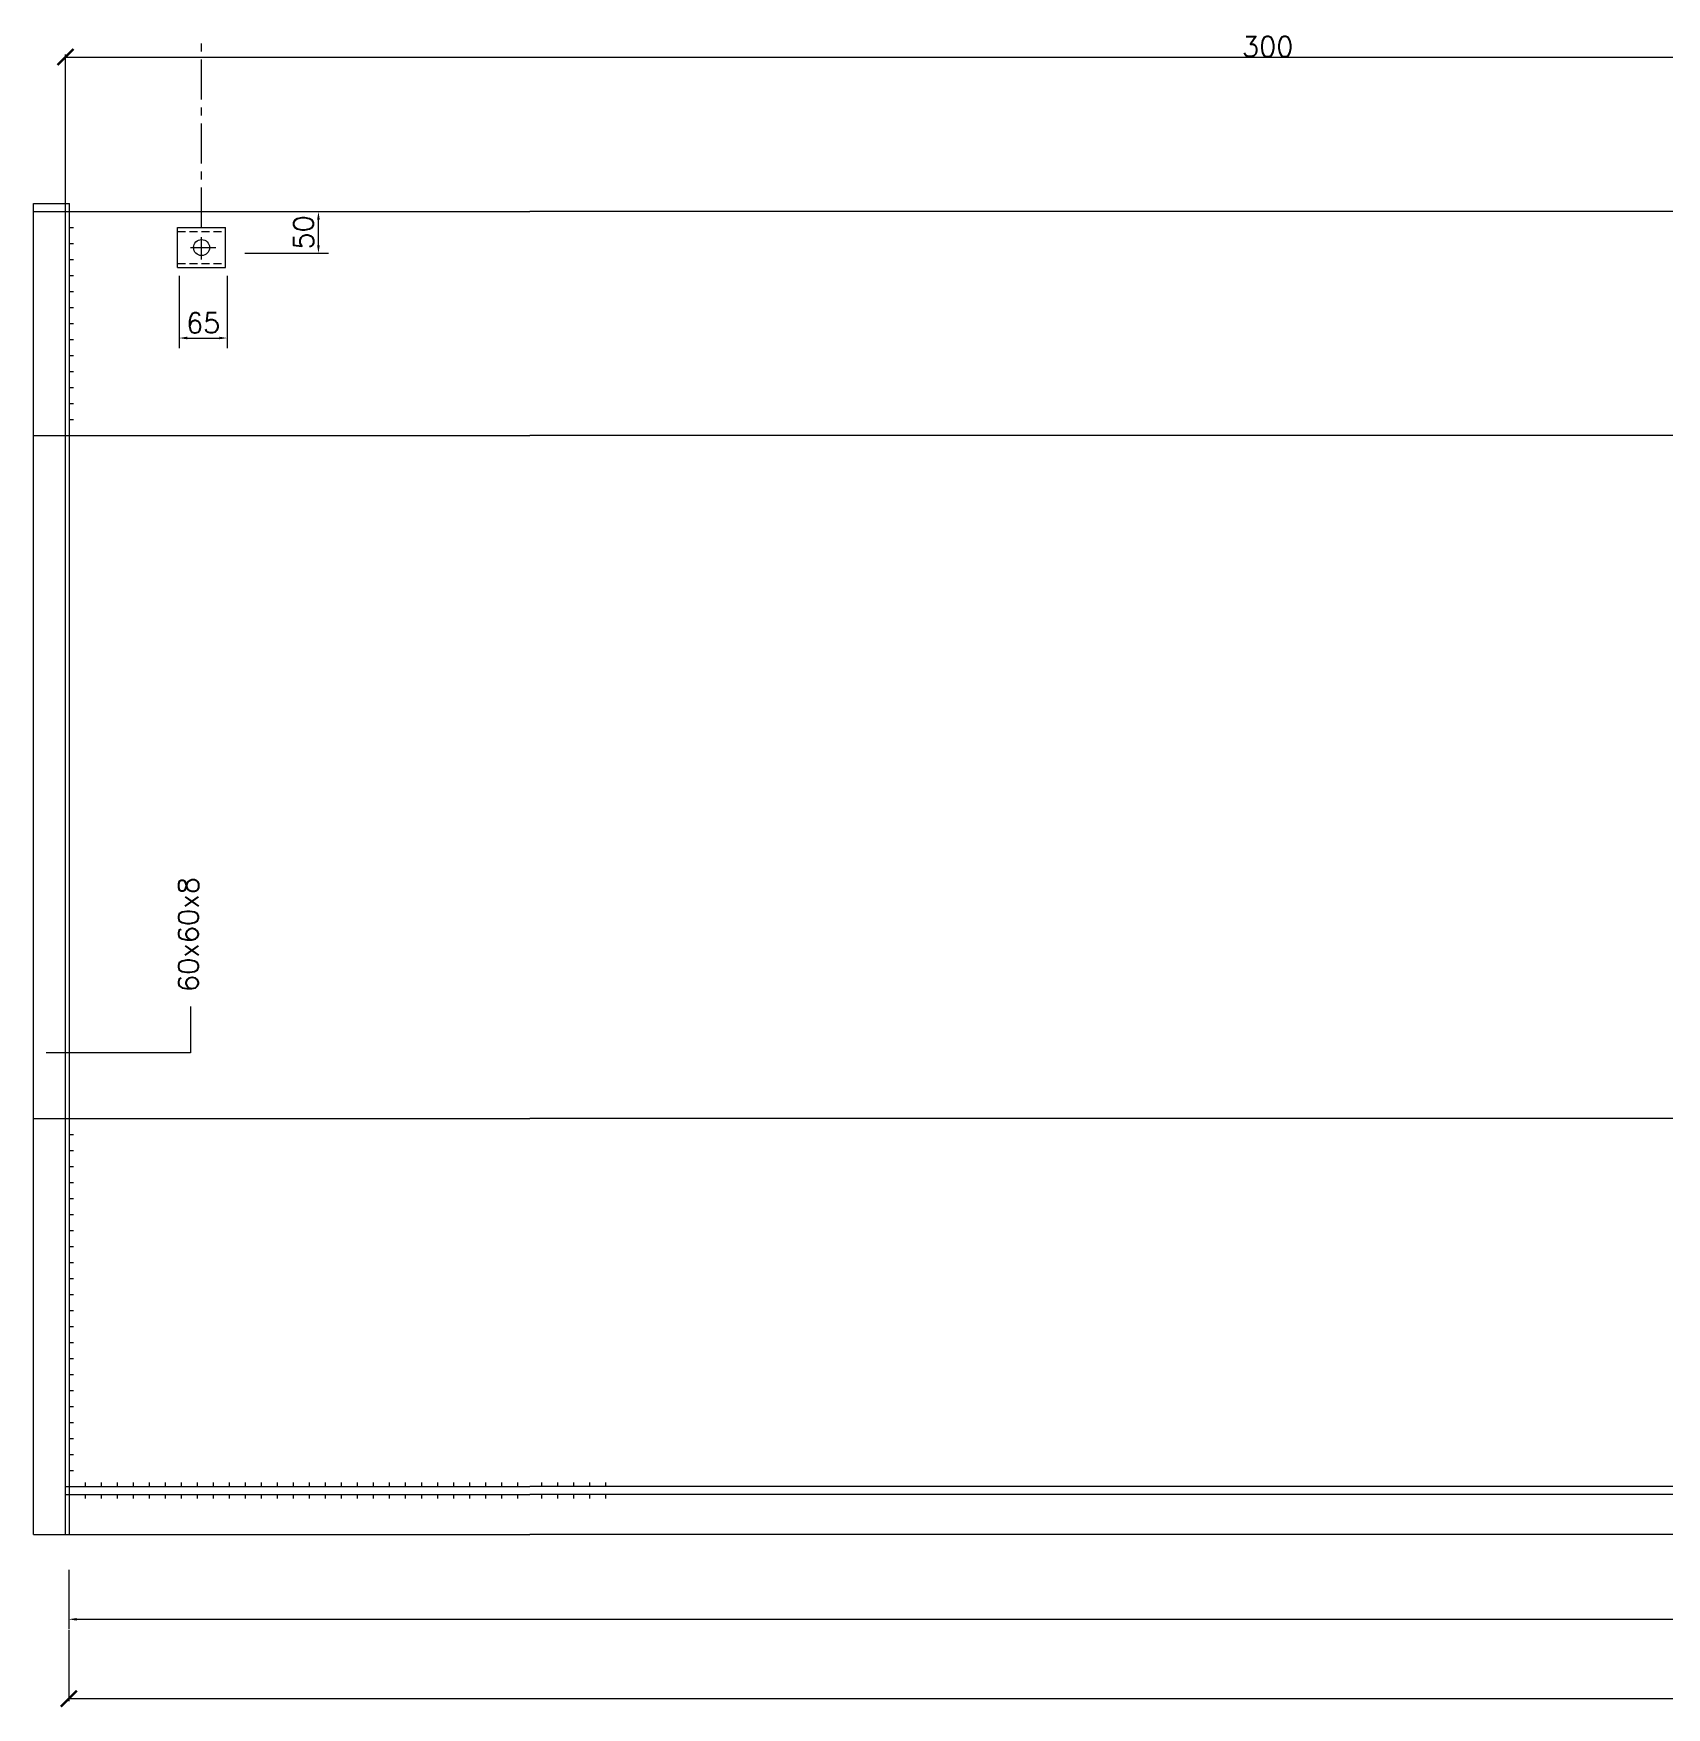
# Model space of a CAD drawing. Header units: metres. Extents: x 444 to 3227, y -3167 to -392.
# Drawn here: x 1524 to 1728, y -766.7 to -557.5 of the extents above; entities that cross this region are included whole.
import ezdxf

# ---------------------------------------------------------------- set-up
doc = ezdxf.new("R2010")
doc.units = ezdxf.units.M
doc.linetypes.add('CENTERX2', pattern=[4, 2.5, -0.5, 0.5, -0.5])
doc.linetypes.add('DASHEDX2', pattern=[1.5, 1, -0.5])
doc.layers.get('0').update_dxf_attribs({"linetype": 'CONTINUOUS'})
doc.layers.get('DEFPOINTS').update_dxf_attribs({"linetype": 'CONTINUOUS'})
doc.layers.add('BANGUNAN', color=7, linetype='CONTINUOUS')
doc.layers.add('DIMENSI', color=7, linetype='CONTINUOUS')
doc.styles.get("Standard").update_dxf_attribs({"font": 'Simplex.shx', "height": 2.5})
doc.dimstyles.new('Skala 100', dxfattribs={"dimtxt": 0.2, "dimasz": 2, "dimexe": 0.3, "dimexo": 0.1, "dimgap": 0.05, "dimtad": 3, "dimtih": 1, "dimtoh": 1, "dimdec": 0, "dimzin": 0, "dimdsep": 46, "dimtxsty": 'Standard', "dimblk": 'ARCHTICK', "dimcen": -0.2, "dimclrd": 8, "dimclre": 8, "dimclrt": 10, "dimadec": 0, "dimazin": 0, "dimtfac": 1, "dimtdec": 0, "dimtofl": 0, "dimtmove": 0, "dimatfit": 3, "dimldrblk": 'ARCHTICK', "dimfxl": 1, "dimtolj": 1, "dimtzin": 0, "dimarcsym": 0})
doc.dimstyles.get("Standard").update_dxf_attribs({"dimtxt": 0.18, "dimasz": 0.18, "dimexe": 0.18, "dimexo": 0.0625, "dimgap": 0.09, "dimtad": 0, "dimtih": 1, "dimtoh": 1, "dimdec": 4, "dimzin": 0, "dimdsep": 46, "dimtxsty": 'Standard', "dimcen": 0.09, "dimadec": 0, "dimazin": 0, "dimtfac": 1, "dimtdec": 4, "dimtofl": 0, "dimtmove": 0, "dimatfit": 3, "dimfxl": 1, "dimtolj": 1, "dimtzin": 0, "dimarcsym": 0})

# ---------------------------------------------------------------- blocks, each defined once
blk = doc.blocks.new('*D68')
at = {"layer": 'DEFPOINTS', "color": 0}
for p in [(1528.42, -748.88), (2128.42, -748.88), (2128.42, -755.68)]:
    blk.add_point(p, dxfattribs=at)
at = {"layer": 'DIMENSI', "color": 1, "lineweight": -2}
for p, q in [((1528.42, -749.51), (1528.42, -756.93)), ((2128.42, -749.51), (2128.42, -756.93)), ((1529.42, -755.68), (2127.42, -755.68))]:
    blk.add_line(p, q, dxfattribs=at)
at = {"layer": 'DIMENSI', "color": 1}
for points in [[(1529.42, -755.52), (1529.42, -755.85), (1528.42, -755.68)], [(2127.42, -755.52), (2127.42, -755.85), (2128.42, -755.68)]]:
    blk.add_solid(points, dxfattribs=at)
at = {"layer": 'DIMENSI', "color": 2, "insert": (2070.92, -753.81), "char_height": 2.5, "attachment_point": 5}
blk.add_mtext('\\A1;B', dxfattribs=at)
blk = doc.blocks.new('*D74')
at = {"layer": 'DEFPOINTS', "color": 0}
for p in [(1542.22, -587.16), (1548.22, -587.16), (1548.22, -595.56)]:
    blk.add_point(p, dxfattribs=at)
at = {"layer": 'DIMENSI', "color": 1, "lineweight": -2}
for p, q in [((1542.22, -587.78), (1542.22, -596.81)), ((1548.22, -587.78), (1548.22, -596.81)), ((1543.22, -595.56), (1547.22, -595.56))]:
    blk.add_line(p, q, dxfattribs=at)
at = {"layer": 'DIMENSI', "color": 1}
for points in [[(1543.22, -595.39), (1543.22, -595.72), (1542.22, -595.56)], [(1547.22, -595.39), (1547.22, -595.72), (1548.22, -595.56)]]:
    blk.add_solid(points, dxfattribs=at)
at = {"layer": 'DIMENSI', "color": 2, "insert": (1545.22, -593.68), "char_height": 2.5, "attachment_point": 5}
blk.add_mtext('\\A1;65', dxfattribs=at)
blk = doc.blocks.new('*D75')
at = {"layer": 'DEFPOINTS', "color": 0}
for p in [(1549.82, -579.76), (1559.62, -579.76), (1549.82, -584.96)]:
    blk.add_point(p, dxfattribs=at)
at = {"layer": 'DIMENSI', "color": 1, "lineweight": -2}
for p, q in [((1550.44, -579.76), (1560.87, -579.76)), ((1559.62, -583.96), (1559.62, -580.76)), ((1550.44, -584.96), (1560.87, -584.96))]:
    blk.add_line(p, q, dxfattribs=at)
at = {"layer": 'DIMENSI', "color": 1}
for points in [[(1559.45, -580.76), (1559.78, -580.76), (1559.62, -579.76)], [(1559.45, -583.96), (1559.78, -583.96), (1559.62, -584.96)]]:
    blk.add_solid(points, dxfattribs=at)
at = {"layer": 'DIMENSI', "color": 2, "insert": (1557.74, -582.36), "char_height": 2.5, "attachment_point": 5, "rotation": 90}
blk.add_mtext('\\A1;50', dxfattribs=at)
blk = doc.blocks.new('_ArchTick')
at = {"color": 0, "linetype": 'ByBlock', "const_width": 0.15}
blk.add_lwpolyline([(-0.5, -0.5), (0.5, 0.5)], dxfattribs=at)
blk = doc.blocks.new('*D79')
at = {"layer": 'DEFPOINTS', "color": 0}
for p in [(1528.42, -756.93), (2128.42, -756.93), (2128.42, -765.6)]:
    blk.add_point(p, dxfattribs=at)
at = {"layer": 'DIMENSI', "color": 8, "lineweight": -2}
for p, q in [((1528.42, -757.03), (1528.42, -765.9)), ((2128.42, -757.03), (2128.42, -765.9)), ((1528.42, -765.6), (2128.42, -765.6))]:
    blk.add_line(p, q, dxfattribs=at)
at = {"layer": 'DIMENSI', "color": 8, "lineweight": -2, "xscale": 2, "yscale": 2, "zscale": 2, "rotation": 180}
blk.add_blockref('_ArchTick', (1528.42, -765.6), dxfattribs=at)
at = {"layer": 'DIMENSI', "color": 8, "lineweight": -2, "xscale": 2, "yscale": 2, "zscale": 2}
blk.add_blockref('_ArchTick', (2128.42, -765.6), dxfattribs=at)
at = {"layer": 'DIMENSI', "color": 10, "insert": (1828.42, -764.3), "char_height": 2.5, "attachment_point": 5}
blk.add_mtext('\\A1;600', dxfattribs=at)
blk = doc.blocks.new('*D80')
at = {"layer": 'DEFPOINTS', "color": 0}
for p in [(1828.42, -560.44), (1828.42, -576.56), (1528.02, -578.76)]:
    blk.add_point(p, dxfattribs=at)
at = {"layer": 'DIMENSI', "color": 8, "lineweight": -2}
for p, q in [((1528.02, -578.66), (1528.02, -560.14)), ((1528.02, -560.44), (1828.42, -560.44)), ((1828.42, -576.46), (1828.42, -560.14))]:
    blk.add_line(p, q, dxfattribs=at)
at = {"layer": 'DIMENSI', "color": 8, "lineweight": -2, "xscale": 2, "yscale": 2, "zscale": 2, "rotation": 180}
blk.add_blockref('_ArchTick', (1528.02, -560.44), dxfattribs=at)
at = {"layer": 'DIMENSI', "color": 8, "lineweight": -2, "xscale": 2, "yscale": 2, "zscale": 2}
blk.add_blockref('_ArchTick', (1828.42, -560.44), dxfattribs=at)
at = {"layer": 'DIMENSI', "color": 10, "insert": (1678.22, -559.14), "char_height": 2.5, "attachment_point": 5}
blk.add_mtext('\\A1;300', dxfattribs=at)

msp = doc.modelspace()

# ---------------------------------------------------------------- linework, layer by layer
at = {"layer": 'BANGUNAN', "color": 1, "linetype": 'CENTERX2', "ltscale": 2}
msp.add_line((1545.01566, -581.75516), (1545.01566, -558.75516), dxfattribs=at)
at = {"layer": 'BANGUNAN', "color": 3}
msp.add_line((1524.01566, -745.08422), (1524.01566, -578.75516), dxfattribs=at)
at = {"layer": 'BANGUNAN', "color": 2}
for p, q in [((1524.01566, -578.75516), (1528.51566, -578.75516)), ((1528.01566, -745.08422), (1528.01566, -578.75516)), ((1528.51566, -745.08422), (1528.51566, -578.75516)), ((1524.01566, -579.75516), (1586.01566, -579.75516)), ((2128.51566, -579.75516), (1586.01566, -579.75516)), ((1528.51566, -581.75516), (1529.01566, -581.75516)), ((1542.01566, -586.75516), (1542.01566, -581.75516)), ((1542.01566, -581.75516), (1548.01566, -581.75516)), ((1548.01566, -586.75516), (1548.01566, -581.75516)), ((1528.51566, -583.75516), (1529.01566, -583.75516)), ((1528.51566, -585.75516), (1529.01566, -585.75516)), ((1528.51566, -587.75516), (1529.01566, -587.75516)), ((1542.01566, -586.75516), (1548.01566, -586.75516)), ((1528.51566, -589.75516), (1529.01566, -589.75516)), ((1528.51566, -591.75516), (1529.01566, -591.75516)), ((1528.51566, -593.75516), (1529.01566, -593.75516)), ((1528.51566, -595.75516), (1529.01566, -595.75516)), ((1528.51566, -597.75516), (1529.01566, -597.75516)), ((1528.51566, -599.75516), (1529.01566, -599.75516)), ((1528.51566, -601.75516), (1529.01566, -601.75516)), ((1528.51566, -603.75516), (1529.01566, -603.75516)), ((1528.51566, -605.75516), (1529.01566, -605.75516)), ((1524.01566, -607.75516), (1586.01566, -607.75516)), ((2128.51566, -607.75516), (1586.01566, -607.75516)), ((1524.01566, -693.08422), (1586.01566, -693.08422)), ((2128.51566, -693.08422), (1586.01566, -693.08422)), ((1528.51566, -695.08422), (1529.01566, -695.08422)), ((1528.51566, -697.08422), (1529.01566, -697.08422)), ((1528.51566, -699.08422), (1529.01566, -699.08422)), ((1528.51566, -701.08422), (1529.01566, -701.08422)), ((1528.51566, -703.08422), (1529.01566, -703.08422)), ((1528.51566, -705.08422), (1529.01566, -705.08422)), ((1528.51566, -707.08422), (1529.01566, -707.08422)), ((1528.51566, -709.08422), (1529.01566, -709.08422)), ((1528.51566, -711.08422), (1529.01566, -711.08422)), ((1528.51566, -713.08422), (1529.01566, -713.08422)), ((1528.51566, -715.08422), (1529.01566, -715.08422)), ((1528.51566, -717.08422), (1529.01566, -717.08422)), ((1528.51566, -719.08422), (1529.01566, -719.08422)), ((1528.51566, -721.08422), (1529.01566, -721.08422)), ((1528.51566, -723.08422), (1529.01566, -723.08422)), ((1528.51566, -725.08422), (1529.01566, -725.08422)), ((1528.51566, -727.08422), (1529.01566, -727.08422)), ((1528.51566, -729.08422), (1529.01566, -729.08422)), ((1528.51566, -731.08422), (1529.01566, -731.08422)), ((1528.51566, -733.08422), (1529.01566, -733.08422)), ((1528.51566, -735.08422), (1529.01566, -735.08422)), ((1528.51566, -737.08422), (1529.01566, -737.08422)), ((1528.01566, -739.08422), (1586.01566, -739.08422)), ((1528.01566, -740.08422), (1586.01566, -740.08422)), ((1528.51566, -740.58422), (1528.51566, -740.08422)), ((1530.51566, -739.08422), (1530.51566, -738.58422)), ((1530.51566, -740.58422), (1530.51566, -740.08422)), ((1532.51566, -739.08422), (1532.51566, -738.58422)), ((1532.51566, -740.58422), (1532.51566, -740.08422)), ((1534.51566, -739.08422), (1534.51566, -738.58422)), ((1534.51566, -740.58422), (1534.51566, -740.08422)), ((1536.51566, -739.08422), (1536.51566, -738.58422)), ((1536.51566, -740.58422), (1536.51566, -740.08422)), ((1538.51566, -739.08422), (1538.51566, -738.58422)), ((1538.51566, -740.58422), (1538.51566, -740.08422)), ((1540.51566, -739.08422), (1540.51566, -738.58422)), ((1540.51566, -740.58422), (1540.51566, -740.08422)), ((1542.51566, -739.08422), (1542.51566, -738.58422)), ((1542.51566, -740.58422), (1542.51566, -740.08422)), ((1544.51566, -739.08422), (1544.51566, -738.58422)), ((1544.51566, -740.58422), (1544.51566, -740.08422)), ((1546.51566, -739.08422), (1546.51566, -738.58422)), ((1546.51566, -740.58422), (1546.51566, -740.08422)), ((1548.51566, -739.08422), (1548.51566, -738.58422)), ((1548.51566, -740.58422), (1548.51566, -740.08422)), ((1550.51566, -739.08422), (1550.51566, -738.58422)), ((1550.51566, -740.58422), (1550.51566, -740.08422)), ((1552.51566, -739.08422), (1552.51566, -738.58422)), ((1552.51566, -740.58422), (1552.51566, -740.08422)), ((1554.51566, -739.08422), (1554.51566, -738.58422)), ((1554.51566, -740.58422), (1554.51566, -740.08422)), ((1556.51566, -739.08422), (1556.51566, -738.58422)), ((1556.51566, -740.58422), (1556.51566, -740.08422)), ((1558.51566, -739.08422), (1558.51566, -738.58422)), ((1558.51566, -740.58422), (1558.51566, -740.08422)), ((1560.51566, -739.08422), (1560.51566, -738.58422)), ((1560.51566, -740.58422), (1560.51566, -740.08422)), ((1562.51566, -739.08422), (1562.51566, -738.58422)), ((1562.51566, -740.58422), (1562.51566, -740.08422)), ((1564.51566, -739.08422), (1564.51566, -738.58422)), ((1564.51566, -740.58422), (1564.51566, -740.08422)), ((1566.51566, -739.08422), (1566.51566, -738.58422)), ((1566.51566, -740.58422), (1566.51566, -740.08422)), ((1568.51566, -739.08422), (1568.51566, -738.58422)), ((1568.51566, -740.58422), (1568.51566, -740.08422)), ((1570.51566, -739.08422), (1570.51566, -738.58422)), ((1570.51566, -740.58422), (1570.51566, -740.08422)), ((1572.51566, -739.08422), (1572.51566, -738.58422)), ((1572.51566, -740.58422), (1572.51566, -740.08422)), ((1574.51566, -739.08422), (1574.51566, -738.58422)), ((1574.51566, -740.58422), (1574.51566, -740.08422)), ((1576.51566, -739.08422), (1576.51566, -738.58422)), ((1576.51566, -740.58422), (1576.51566, -740.08422)), ((1578.51566, -739.08422), (1578.51566, -738.58422)), ((1578.51566, -740.58422), (1578.51566, -740.08422)), ((1580.51566, -739.08422), (1580.51566, -738.58422)), ((1580.51566, -740.58422), (1580.51566, -740.08422)), ((1582.51566, -739.08422), (1582.51566, -738.58422)), ((1582.51566, -740.58422), (1582.51566, -740.08422)), ((1584.51566, -739.08422), (1584.51566, -738.58422)), ((1584.51566, -740.58422), (1584.51566, -740.08422)), ((2129.01566, -739.08422), (1586.01566, -739.08422)), ((2129.01566, -740.08422), (1586.01566, -740.08422)), ((1587.51566, -739.08422), (1587.51566, -738.58422)), ((1587.51566, -740.58422), (1587.51566, -740.08422)), ((1589.51566, -739.08422), (1589.51566, -738.58422)), ((1589.51566, -740.58422), (1589.51566, -740.08422)), ((1591.51566, -739.08422), (1591.51566, -738.58422)), ((1591.51566, -740.58422), (1591.51566, -740.08422)), ((1593.51566, -739.08422), (1593.51566, -738.58422)), ((1593.51566, -740.58422), (1593.51566, -740.08422)), ((1595.51566, -739.08422), (1595.51566, -738.58422)), ((1595.51566, -740.58422), (1595.51566, -740.08422)), ((1524.01566, -745.08422), (1586.01566, -745.08422)), ((2133.01566, -745.08422), (1586.01566, -745.08422))]:
    msp.add_line(p, q, dxfattribs=at)
at = {"layer": 'BANGUNAN', "color": 2, "linetype": 'DASHEDX2'}
for p, q in [((1542.01566, -582.25516), (1548.01566, -582.25516)), ((1542.01566, -586.25516), (1548.01566, -586.25516))]:
    msp.add_line(p, q, dxfattribs=at)
at = {"layer": 'BANGUNAN', "color": 1}
for p, q in [((1545.01566, -585.75516), (1545.01566, -582.95516)), ((1543.61566, -584.25516), (1546.81566, -584.25516))]:
    msp.add_line(p, q, dxfattribs=at)
msp.add_circle((1545.01566, -584.25516), 1, dxfattribs=at)
at = {"layer": 'DIMENSI', "color": 2}
for p, q in [((1543.61566, -679.08422), (1543.61566, -684.88422)), ((1543.61566, -684.88422), (1525.61566, -684.88422))]:
    msp.add_line(p, q, dxfattribs=at)

# ---------------------------------------------------------------- texts
msp.add_text('60x60x8', height=2.5, rotation=90, dxfattribs=at).set_placement((1544.61566, -677.28422))

# ---------------------------------------------------------------- dimensions: what is measured, and where the dimension line sits
for base, p1, p2, picture, middle in [((1828.41566, -560.43868), (1528.01566, -578.75516), (1828.41566, -576.55516), '*D80', (1678.21566, -559.13868)), ((2128.41566, -765.60361), (1528.41566, -756.93422), (2128.41566, -756.93422), '*D79', (1828.41566, -764.30361))]:
    dim = msp.add_linear_dim(base=base, p1=p1, p2=p2, dimstyle='Skala 100', dxfattribs=at)
    dim.commit()
    dim.dimension.update_dxf_attribs({"geometry": picture, "text_midpoint": middle})
at = {"layer": 'DIMENSI'}
for base, p1, p2, angle, text, picture, middle in [((1559.61566, -579.75516), (1549.81566, -584.95516), (1549.81566, -579.75516), 90, '50', '*D75', (1559.61566, -582.35516)), ((2128.41566, -755.68422), (1528.41566, -748.88422), (2128.41566, -748.88422), 0, 'B', '*D68', (2070.91566, -755.68422))]:
    dim = msp.add_linear_dim(base=base, p1=p1, p2=p2, angle=angle, text=text, dimstyle='Standard', override={"dimtxt": 1, "dimasz": 1, "dimexe": 1.25, "dimexo": 0.625, "dimgap": 0.625, "dimtad": 1, "dimtih": 0, "dimtoh": 0, "dimzin": 8, "dimlunit": 6, "dimcen": 1, "dimclrd": 1, "dimclre": 1, "dimclrt": 2, "dimtofl": 1}, dxfattribs=at)
    dim.commit()
    dim.dimension.update_dxf_attribs({"geometry": picture, "text_midpoint": middle, "dimtype": 161})
dim = msp.add_aligned_dim(p1=(1542.21566, -587.15516), p2=(1548.21566, -587.15516), distance=-8.4, text='65', dimstyle='Standard', override={"dimtxt": 1, "dimasz": 1, "dimexe": 1.25, "dimexo": 0.625, "dimgap": 0.625, "dimtad": 1, "dimtih": 0, "dimtoh": 0, "dimzin": 8, "dimlunit": 6, "dimcen": 1, "dimclrd": 1, "dimclre": 1, "dimclrt": 2, "dimtofl": 1}, dxfattribs=at)
dim.commit()
dim.dimension.update_dxf_attribs({"geometry": '*D74', "text_midpoint": (1545.21566, -593.68016)})

doc.saveas('drawing.dxf')
